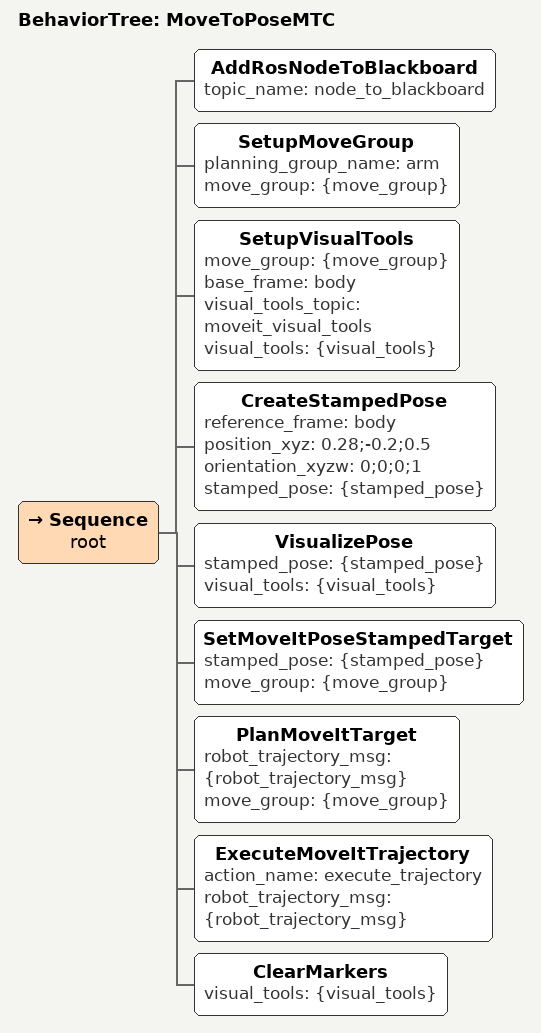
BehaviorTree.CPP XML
<root BTCPP_format="4" >
     <BehaviorTree ID="MoveToPoseMTC">
        <Sequence name="root">
            <AddRosNodeToBlackboard topic_name="node_to_blackboard"/>
            <SetupMoveGroup             planning_group_name="arm" move_group="{move_group}"/>
            <SetupVisualTools           move_group="{move_group}" base_frame="body" visual_tools_topic="moveit_visual_tools" visual_tools="{visual_tools}"/>
            <CreateStampedPose          reference_frame="body" position_xyz="0.28;-0.2;0.5" orientation_xyzw="0;0;0;1" stamped_pose="{stamped_pose}"/>
            <VisualizePose              stamped_pose="{stamped_pose}" visual_tools="{visual_tools}"/>
            <SetMoveItPoseStampedTarget stamped_pose="{stamped_pose}" move_group="{move_group}"/>
            <PlanMoveItTarget           robot_trajectory_msg="{robot_trajectory_msg}" move_group="{move_group}"/>
            <ExecuteMoveItTrajectory    action_name="execute_trajectory" robot_trajectory_msg="{robot_trajectory_msg}"/>
            <ClearMarkers               visual_tools="{visual_tools}"/>
        </Sequence>
     </BehaviorTree>
 </root>
